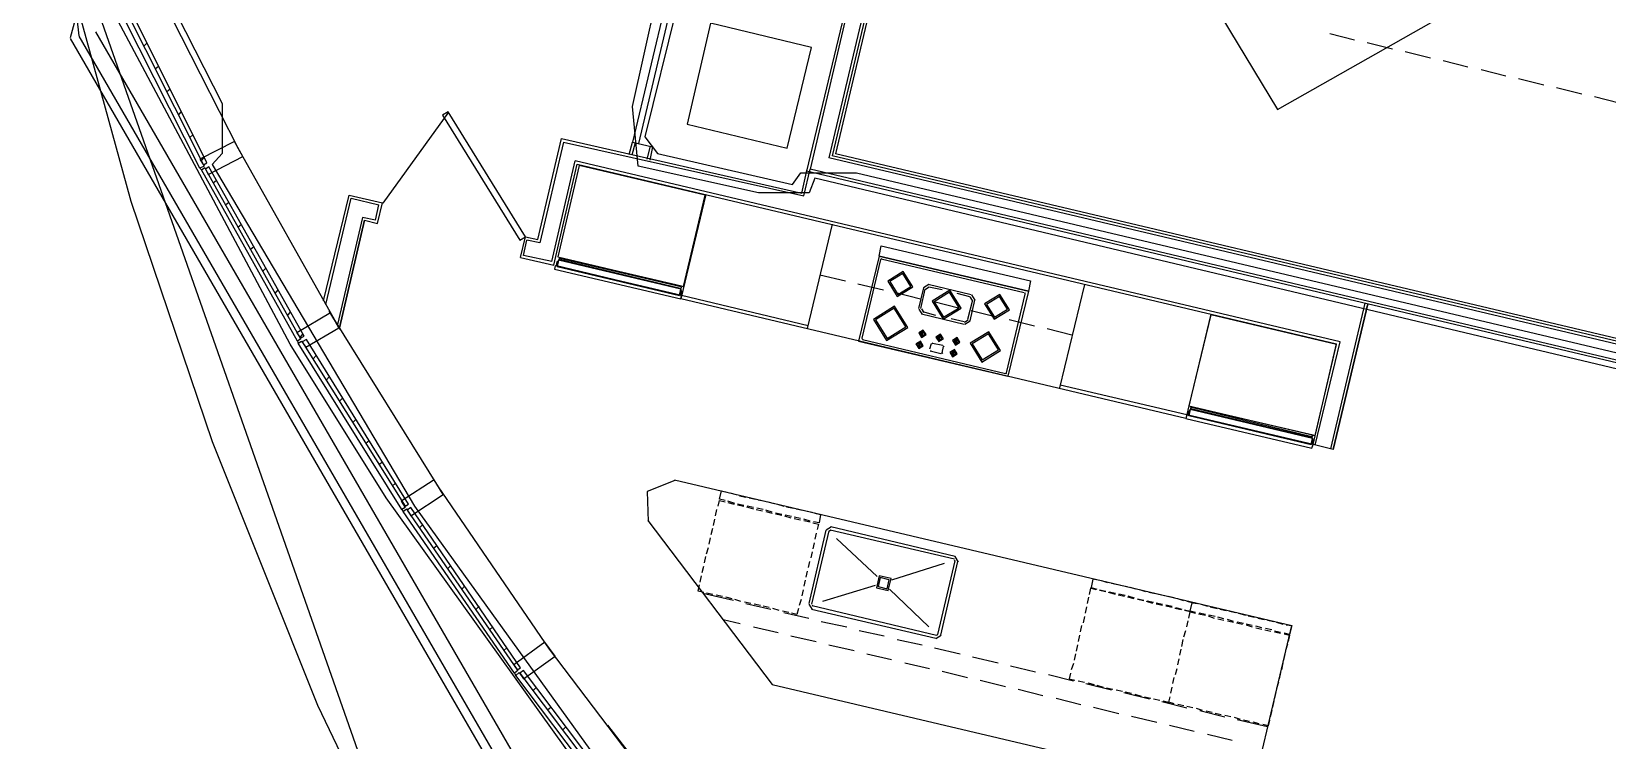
# Model space of a CAD drawing. Header units: feet. Extents: x -84 to 198, y -22 to 181.
# Drawn here: x 13.6 to 44.01, y 44.4 to 58.08 of the extents above; entities that cross this region are included whole.
import ezdxf

# ---------------------------------------------------------------- set-up
doc = ezdxf.new("R2010")
doc.units = ezdxf.units.FT
for name, color, linetype in [('A-AREA-COMUN', 252, 'CONTINUOUS'), ('A-AREA-UNIDAD', 30, 'CONTINUOUS'), ('A-LINEA', 7, 'CONTINUOUS')]:
    doc.layers.add(name, color=color, linetype=linetype)

msp = doc.modelspace()

# ---------------------------------------------------------------- linework, layer by layer
at = {"layer": 'A-AREA-COMUN'}
msp.add_lwpolyline([(26.048, 58.5244), (25.44, 56.0533), (25.68, 55.7333), (28.288, 55.1289), (28.448, 55.36), (29.52, 55.36), (54.528, 49.44)], dxfattribs=at)
at = {"layer": 'A-AREA-UNIDAD'}
for points in [[(25.12, 42.56), (20.448, 49.0844), (18.592, 52.0533), (15.168, 58.4889), (14.4, 60.8), (14.112, 60.8533), (13.872, 62.4), (14.368, 59.0044), (15.52, 54.8089), (17.088, 50.1689), (19.12, 45.0844), (21.728, 39.6444)], [(57.84, 44.32), (53.888, 45.2444), (53.84, 46.4), (54.48, 49.12), (28.72, 55.2533), (28.608, 54.9689), (27.632, 54.9689), (25.312, 55.4844), (25.2, 56.64), (25.888, 59.7333), (15.072, 62.1689), (16.048, 59.1289), (17.28, 56.6933), (17.28, 55.7333), (17.088, 55.52), (20.992, 48.9244), (25.44, 42.7556)]]:
    msp.add_lwpolyline(points, dxfattribs=at)
at = {"layer": 'A-LINEA'}
for p, q in [((21.0013, 82.226), (14.3466, 57.9612)), ((21.0013, 82.226), (14.3466, 57.9612)), ((13.7057, 65.515), (14.5141, 58.0023)), ((13.6029, 62.1415), (28.2487, 20.4037)), ((30.3467, 61.3644), (28.9867, 55.6444)), ((30.4, 61.3511), (29.0533, 55.6844)), ((30.4133, 61.2044), (29.12, 55.7244)), ((29.4667, 59.1778), (28.56, 55.3911)), ((29.5067, 59.1644), (28.6267, 55.4311)), ((17.6, 55.8178), (16.1333, 58.7111)), ((16.8533, 55.4444), (15.3867, 58.3511)), ((14.3494, 57.9517), (37.9821, 17.1107)), ((14.3494, 57.9517), (37.9821, 17.1107)), ((14.5169, 57.9962), (38.1042, 17.2337)), ((14.839, 58.0819), (38.339, 17.4703)), ((15.7733, 57.8044), (15.8267, 57.8578)), ((38.6533, 58.0444), (39.1333, 57.9244)), ((39.3733, 57.8711), (39.8667, 57.7511)), ((40.1067, 57.6978), (40.6, 57.5778)), ((40.84, 57.5244), (41.32, 57.4044)), ((15.9867, 57.3644), (16.0533, 57.4178)), ((41.5733, 57.3511), (42.0533, 57.2311)), ((42.2933, 57.1778), (42.7867, 57.0578)), ((16.2133, 56.9244), (16.28, 56.9778)), ((43.0267, 57.0044), (43.52, 56.8844)), ((43.76, 56.8311), (44.24, 56.7111)), ((16.44, 56.4711), (16.4933, 56.5378)), ((21.6516, 56.5287), (20.3828, 54.7701)), ((26.2533, 56.2978), (28.1867, 55.8311)), ((16.6533, 56.0311), (16.72, 56.0978)), ((23.3733, 54.0711), (23.8267, 56.0178)), ((23.8267, 56.0178), (28.4667, 54.9644)), ((16.88, 55.5911), (16.9333, 55.6578)), ((19.4533, 52.5111), (17.6, 55.8178)), ((23.8667, 55.9511), (23.4133, 54.0044)), ((23.8667, 55.9511), (28.5067, 54.9111)), ((25.1333, 55.7111), (25.2, 55.9511)), ((25.2533, 55.9378), (25.1867, 55.6978)), ((25.2, 55.9511), (25.5867, 55.8578)), ((25.48, 55.6178), (25.5467, 55.8711)), ((25.5867, 55.8578), (25.5333, 55.6044)), ((55.16, 49.5111), (29.0533, 55.6844)), ((55.2267, 49.5511), (29.12, 55.7244)), ((18.7333, 52.1111), (16.88, 55.4178)), ((23.64, 53.6444), (24.0933, 55.5911)), ((23.68, 53.5778), (24.1333, 55.5244)), ((23.68, 53.5778), (24.1333, 55.5244)), ((38.8533, 52.0978), (24.0933, 55.5911)), ((24.1333, 55.5244), (38.7867, 52.0578)), ((28.4667, 54.9644), (28.5733, 55.4311)), ((28.5067, 54.9111), (28.6267, 55.4311)), ((54.6667, 49.2044), (28.56, 55.3911)), ((54.7333, 49.2444), (28.6267, 55.4311)), ((55.0933, 49.4711), (28.9867, 55.6444)), ((17.1067, 55.1644), (17.1733, 55.2178)), ((17.3467, 54.7378), (17.4133, 54.7911)), ((19.24, 52.8844), (19.7333, 54.9244)), ((19.28, 52.8178), (19.7733, 54.8711)), ((19.7333, 54.9244), (20.3733, 54.7778)), ((19.7733, 54.8711), (20.3067, 54.7378)), ((20.28, 54.3778), (20.3733, 54.7778)), ((26.6133, 54.9378), (26.1333, 52.9244)), ((19.9867, 54.4978), (19.5067, 52.4311)), ((20.24, 54.4444), (19.9867, 54.4978)), ((20.0267, 54.4444), (20.28, 54.3778)), ((20.24, 54.4444), (20.3067, 54.7378)), ((17.5867, 54.3111), (17.6533, 54.3644)), ((29.0533, 54.3644), (28.5733, 52.3511)), ((17.8267, 53.8844), (17.8933, 53.9378)), ((23.04, 53.7244), (23.1333, 54.1244)), ((23.0933, 53.7644), (23.16, 54.0578)), ((23.1333, 54.1244), (23.3733, 54.0711)), ((23.4133, 54.0044), (23.16, 54.0578)), ((18.0667, 53.4578), (18.1333, 53.5244)), ((23.04, 53.7244), (23.68, 53.5778)), ((23.64, 53.6444), (23.0933, 53.7644)), ((26.12, 53.1244), (23.7867, 53.6844)), ((26.12, 53.1244), (23.7867, 53.6844)), ((23.8, 53.7111), (26.1333, 53.1644)), ((23.8, 53.7111), (26.1333, 53.1644)), ((29.96, 53.7511), (29.56, 52.1111)), ((29.9867, 53.6844), (29.6267, 52.1644)), ((29.96, 53.7511), (32.84, 53.0711)), ((30.0113, 53.6972), (29.9872, 53.6824)), ((30, 53.6978), (32.76, 53.0444)), ((28.8133, 53.3911), (29.3067, 53.2711)), ((18.3067, 53.0311), (18.36, 53.0978)), ((28.5867, 52.4044), (26.1467, 52.9911)), ((29.5467, 53.2178), (30.04, 53.0978)), ((30.28, 53.0444), (30.76, 52.9244)), ((30.8133, 53.1378), (30.72, 52.7378)), ((30.84, 53.1111), (30.76, 52.7378)), ((30.92, 53.2021), (30.8157, 53.1377)), ((30.9271, 53.1495), (30.8549, 53.1049)), ((31.7333, 53.0044), (30.9067, 53.2044)), ((31.1733, 53.0978), (30.92, 53.1511)), ((31.7067, 52.9644), (31.4667, 53.0311)), ((31.7584, 52.8906), (31.7138, 52.9628)), ((31.811, 52.8978), (31.7466, 53.0021)), ((32.7733, 53.0178), (32.4133, 51.4978)), ((32.84, 53.0711), (32.44, 51.4311)), ((32.7861, 53.0198), (32.7713, 53.0439)), ((33.92, 53.2044), (33.44, 51.2044)), ((18.5467, 52.6044), (18.6, 52.6711)), ((19.56, 52.3378), (19.3467, 52.6844)), ((30.7223, 52.7244), (30.7867, 52.6201)), ((31.6, 52.4311), (30.7733, 52.6311)), ((30.7749, 52.7316), (30.8195, 52.6594)), ((31.0533, 52.6044), (30.8, 52.6711)), ((31.0133, 52.8711), (31.4933, 52.7511)), ((31.76, 52.8978), (31.6667, 52.5244)), ((31.8, 52.8978), (31.7067, 52.4978)), ((31.7333, 52.6978), (32.2267, 52.5778)), ((39.3333, 52.8444), (38.6667, 50.0311)), ((21.4533, 49.2978), (19.4533, 52.5111)), ((31.6, 52.4844), (31.3467, 52.5378)), ((31.6062, 52.4727), (31.6784, 52.5173)), ((31.6134, 52.4334), (31.7177, 52.4978)), ((32.4667, 52.5244), (32.96, 52.4044)), ((33.2, 52.3511), (33.68, 52.2311)), ((20.7467, 48.8578), (18.7467, 52.0711)), ((18.7867, 52.1778), (18.84, 52.2444)), ((29.56, 52.1111), (32.44, 51.4311)), ((29.6272, 52.1624), (29.6421, 52.1383)), ((29.64, 52.1378), (32.4, 51.4844)), ((30.7333, 52.0711), (30.72, 51.9911)), ((30.7867, 52.2844), (30.7733, 52.2178)), ((30.96, 52.0578), (30.9333, 51.9511)), ((30.9979, 52.0706), (30.9739, 52.0557)), ((30.9867, 52.0711), (31.1867, 52.0311)), ((31.12, 52.2044), (31.0933, 52.1378)), ((31.1333, 52.2044), (31.12, 52.1244)), ((31.12, 52.2044), (31.12, 52.2044)), ((31.1733, 51.8844), (31.2, 52.0044)), ((31.2128, 51.9932), (31.1979, 52.0172)), ((31.44, 52.1244), (31.4133, 52.0578)), ((31.4533, 52.1244), (31.44, 52.0578)), ((31.44, 52.1244), (31.44, 52.1244)), ((38.3333, 50.1111), (38.7867, 52.0578)), ((38.3733, 50.0978), (38.8533, 52.0978)), ((19.04, 51.7644), (19.0933, 51.8311)), ((30.9467, 51.9244), (31.1467, 51.8711)), ((30.9472, 51.9357), (30.9621, 51.9116)), ((31.1621, 51.8716), (31.1861, 51.8865)), ((31.3867, 51.9111), (31.3733, 51.8444)), ((31.4, 51.9111), (31.3867, 51.8311)), ((31.4, 51.9111), (31.4, 51.9111)), ((19.2933, 51.3644), (19.3467, 51.4178)), ((32.4021, 51.485), (32.4261, 51.4998)), ((35.8933, 50.6844), (33.4533, 51.2578)), ((19.5467, 50.9511), (19.6, 51.0044)), ((38.3067, 50.2444), (35.9733, 50.8044)), ((38.3067, 50.2444), (35.9733, 50.8044)), ((35.9867, 50.8311), (38.3067, 50.2711)), ((35.9867, 50.8311), (38.3067, 50.2711)), ((19.8, 50.5378), (19.8667, 50.6044)), ((20.0533, 50.1378), (20.12, 50.1911)), ((38.72, 50.0178), (38.3333, 50.1111)), ((20.3067, 49.7244), (20.3733, 49.7778)), ((20.56, 49.3111), (20.6267, 49.3644)), ((23.6, 46.1644), (21.4533, 49.2978)), ((26.0133, 49.4311), (37.92, 46.6178)), ((27.1733, 48.9778), (27.04, 49.0178)), ((27.04, 48.9911), (27.16, 48.9644)), ((27.08, 49.1778), (27.2, 49.1511)), ((27.3467, 48.9378), (27.2267, 48.9644)), ((27.2667, 49.1244), (27.3867, 49.0978)), ((27.4533, 49.0844), (27.5733, 49.0578)), ((27.6267, 49.0444), (27.76, 49.0178)), ((27.8133, 49.0044), (27.9333, 48.9778)), ((28, 48.9644), (28.12, 48.9244)), ((22.92, 45.6978), (20.7733, 48.8178)), ((26.76, 48.5511), (26.7867, 48.6711)), ((26.8, 48.7378), (26.8267, 48.8578)), ((27.2267, 48.9511), (27.3467, 48.9244)), ((27.4, 48.9111), (27.5333, 48.8711)), ((27.5333, 48.8978), (27.4133, 48.9244)), ((27.5867, 48.8578), (27.7067, 48.8311)), ((27.72, 48.8578), (27.6, 48.8844)), ((27.8933, 48.8044), (27.7733, 48.8444)), ((27.7733, 48.8178), (27.8933, 48.7911)), ((28.08, 48.7644), (27.96, 48.7911)), ((27.96, 48.7778), (28.08, 48.7511)), ((28.1333, 48.7378), (28.2533, 48.6978)), ((28.2667, 48.7244), (28.1467, 48.7511)), ((28.1733, 48.9111), (28.3067, 48.8844)), ((28.44, 48.6844), (28.32, 48.7111)), ((28.32, 48.6844), (28.44, 48.6578)), ((28.36, 48.8711), (28.48, 48.8444)), ((28.6267, 48.6311), (28.5067, 48.6711)), ((28.5467, 48.8311), (28.6667, 48.8044)), ((21.0933, 48.5111), (21.1467, 48.5644)), ((25.4933, 48.6444), (27.8933, 45.4844)), ((26.72, 48.3778), (26.7467, 48.4978)), ((28.5067, 48.6444), (28.6267, 48.6178)), ((28.9333, 48.4578), (28.6, 47.0444)), ((28.9867, 48.4444), (28.6533, 47.0311)), ((28.8, 48.6044), (28.6933, 48.6178)), ((28.7467, 48.4044), (28.72, 48.2844)), ((29.04, 48.5221), (28.9357, 48.4577)), ((29.0246, 48.4572), (29.0005, 48.4424)), ((31.4133, 47.8978), (29.0133, 48.4578)), ((31.4267, 47.9511), (29.0267, 48.5244)), ((21.36, 48.1111), (21.4267, 48.1644)), ((26.6267, 48.0044), (26.6667, 48.1244)), ((26.68, 48.1911), (26.7067, 48.3111)), ((28.7067, 48.2178), (28.68, 48.0978)), ((29.92, 47.5644), (29.1333, 48.2978)), ((21.6267, 47.7111), (21.6933, 47.7778)), ((26.5467, 47.6444), (26.5733, 47.7644)), ((26.5867, 47.8311), (26.6133, 47.9511)), ((28.6133, 47.8578), (28.5867, 47.7378)), ((28.6667, 48.0444), (28.64, 47.9244)), ((31.2133, 47.8178), (30.2, 47.4978)), ((31.0933, 46.4444), (31.4267, 47.8711)), ((31.1467, 46.4311), (31.48, 47.8578)), ((31.4261, 47.8598), (31.4113, 47.8839)), ((31.491, 47.8445), (31.4266, 47.9488)), ((26.5067, 47.4578), (26.5333, 47.5778)), ((28.5333, 47.4978), (28.5067, 47.3778)), ((28.5733, 47.6711), (28.5467, 47.5511)), ((34.3733, 47.4444), (34.2533, 47.4844)), ((21.9067, 47.3244), (21.96, 47.3778)), ((26.56, 47.2444), (27.1467, 47.1111)), ((26.7467, 47.2178), (26.6267, 47.2444)), ((26.9333, 47.1778), (26.8133, 47.2044)), ((27.12, 47.1378), (27, 47.1644)), ((28.4933, 47.3111), (28.4667, 47.1911)), ((29.88, 47.3911), (28.8667, 47.0844)), ((30.92, 46.5911), (30.16, 47.3244)), ((34, 47.1644), (33.9733, 47.0444)), ((34.0533, 47.3511), (34.16, 47.3244)), ((34.2133, 47.3111), (34.3333, 47.2844)), ((34.3333, 47.2711), (34.2133, 47.2978)), ((34.52, 47.2178), (34.3867, 47.2578)), ((34.4, 47.2711), (34.52, 47.2444)), ((34.56, 47.4044), (34.44, 47.4311)), ((34.6933, 47.1778), (34.5733, 47.2044)), ((34.5867, 47.2311), (34.7067, 47.2044)), ((34.7467, 47.3644), (34.6133, 47.3911)), ((34.76, 47.1911), (34.88, 47.1511)), ((34.88, 47.1378), (34.76, 47.1644)), ((34.92, 47.3244), (34.8, 47.3511)), ((34.9467, 47.1378), (35.0667, 47.1111)), ((35.1067, 47.2711), (34.9867, 47.3111)), ((35.2933, 47.2311), (35.16, 47.2578)), ((35.4667, 47.1911), (35.3467, 47.2178)), ((35.6533, 47.1511), (35.5333, 47.1778)), ((35.84, 47.0978), (35.72, 47.1378)), ((22.1733, 46.9244), (22.24, 46.9911)), ((27.2933, 47.0844), (27.1733, 47.1244)), ((27.48, 47.0444), (27.36, 47.0711)), ((27.3867, 47.0444), (27.8667, 46.9378)), ((27.6667, 47.0044), (27.5467, 47.0311)), ((27.84, 46.9644), (27.72, 46.9911)), ((28.0267, 46.9111), (27.9067, 46.9511)), ((28.2133, 46.8711), (28.0933, 46.8978)), ((28.12, 46.8711), (28.6, 46.7644)), ((28.3733, 46.8311), (28.2667, 46.8578)), ((28.4, 46.9511), (28.3733, 46.8311)), ((28.4533, 47.1244), (28.4133, 47.0044)), ((28.6023, 47.0311), (28.6667, 46.9268)), ((28.6533, 46.9378), (31.0533, 46.3778)), ((28.6667, 47.0044), (31.0667, 46.4311)), ((28.6672, 47.0157), (28.6821, 46.9916)), ((33.96, 46.9778), (33.9333, 46.8578)), ((35.0667, 47.0978), (34.9467, 47.1244)), ((35.24, 47.0444), (35.12, 47.0844)), ((35.1333, 47.0978), (35.2533, 47.0711)), ((35.3067, 47.0578), (35.4267, 47.0311)), ((35.4267, 47.0044), (35.3067, 47.0311)), ((35.4933, 47.0178), (35.6133, 46.9911)), ((35.6133, 46.9644), (35.4933, 46.9911)), ((35.7867, 46.9244), (35.6667, 46.9511)), ((35.68, 46.9644), (35.8, 46.9378)), ((36.12, 46.8444), (36.2533, 46.8178)), ((36.2533, 46.8311), (36.1333, 46.8578)), ((36.1733, 47.0311), (36.2933, 46.9911)), ((36.3467, 46.9778), (36.48, 46.9511)), ((36.5333, 46.9378), (36.6533, 46.9111)), ((36.72, 46.8978), (36.84, 46.8711)), ((36.8933, 46.8578), (37.0267, 46.8178)), ((22.44, 46.5378), (22.5067, 46.5911)), ((26.9467, 46.7378), (27.28, 46.6578)), ((27.5333, 46.5911), (28.0133, 46.4844)), ((28.84, 46.6978), (29.3333, 46.5911)), ((33.8667, 46.6178), (33.84, 46.4978)), ((33.92, 46.7911), (33.8933, 46.6711)), ((35.8933, 46.5911), (35.92, 46.7111)), ((35.8933, 46.5911), (35.92, 46.7111)), ((36.3067, 46.8044), (36.4267, 46.7644)), ((36.44, 46.7911), (36.32, 46.8178)), ((36.6133, 46.7511), (36.4933, 46.7778)), ((36.4933, 46.7511), (36.6133, 46.7244)), ((36.8, 46.6978), (36.68, 46.7378)), ((36.68, 46.7111), (36.8, 46.6844)), ((36.8533, 46.6711), (36.9733, 46.6444)), ((36.9867, 46.6578), (36.8667, 46.6844)), ((36.8667, 42.1778), (37.92, 46.6178)), ((37.16, 46.6178), (37.04, 46.6444)), ((37.04, 46.6311), (37.16, 46.5911)), ((37.08, 46.8044), (37.2, 46.7778)), ((37.3467, 46.5778), (37.2267, 46.6044)), ((37.2267, 46.5778), (37.3467, 46.5511)), ((37.2667, 46.7644), (37.3867, 46.7378)), ((37.4, 46.5378), (37.52, 46.5111)), ((37.5333, 46.5378), (37.4133, 46.5644)), ((37.4533, 46.7244), (37.5733, 46.6978)), ((37.6267, 46.6844), (37.7467, 46.6444)), ((28.2533, 46.4178), (28.7467, 46.3111)), ((28.9867, 46.2444), (29.48, 46.1378)), ((29.5733, 46.5244), (30.0533, 46.4178)), ((30.3067, 46.3511), (30.7867, 46.2444)), ((31.0534, 46.3668), (31.1577, 46.4312)), ((31.0687, 46.4316), (31.0928, 46.4465)), ((33.7867, 46.2444), (33.76, 46.1244)), ((33.8267, 46.4311), (33.8, 46.3111)), ((35.8, 46.2178), (35.8267, 46.3511)), ((35.8, 46.2178), (35.8267, 46.3511)), ((35.84, 46.4044), (35.88, 46.5244)), ((35.84, 46.4044), (35.88, 46.5244)), ((37.7067, 46.4844), (37.5867, 46.5111)), ((37.5867, 46.4978), (37.7067, 46.4711)), ((37.88, 46.4444), (37.7733, 46.4711)), ((37.84, 46.2578), (37.8, 46.1378)), ((22.72, 46.1378), (22.7733, 46.1911)), ((25.8933, 43.1378), (23.6, 46.1644)), ((29.72, 46.0711), (30.2, 45.9644)), ((31.0267, 46.1911), (31.52, 46.0711)), ((31.76, 46.0178), (32.2533, 45.8978)), ((33.7467, 46.0711), (33.72, 45.9511)), ((35.72, 45.8578), (35.7467, 45.9778)), ((35.72, 45.8578), (35.7467, 45.9778)), ((35.76, 46.0444), (35.7867, 46.1644)), ((35.76, 46.0444), (35.7867, 46.1644)), ((37.7867, 46.0711), (37.76, 45.9511)), ((25.2267, 42.6444), (22.9467, 45.6578)), ((30.4533, 45.8978), (30.9333, 45.7911)), ((31.1733, 45.7378), (31.6667, 45.6178)), ((32.4933, 45.8444), (32.9733, 45.7244)), ((33.2267, 45.6711), (33.7067, 45.5511)), ((33.6533, 45.6978), (33.6267, 45.5911)), ((33.7067, 45.8844), (33.6667, 45.7644)), ((35.6267, 45.4978), (35.6533, 45.6178)), ((35.6267, 45.4978), (35.6533, 45.6178)), ((35.68, 45.6711), (35.7067, 45.7911)), ((35.68, 45.6711), (35.7067, 45.7911)), ((37.7067, 45.7111), (37.68, 45.5911)), ((37.7467, 45.8978), (37.72, 45.7644)), ((23.28, 45.3644), (23.3333, 45.4178)), ((27.8933, 45.4844), (33.8667, 44.0711)), ((31.9067, 45.5644), (32.4, 45.4444)), ((32.64, 45.3911), (33.12, 45.2711)), ((33.6267, 45.5911), (33.7333, 45.5644)), ((33.8, 45.5511), (33.92, 45.5244)), ((33.9467, 45.4978), (34.44, 45.3778)), ((33.9867, 45.5111), (34.1067, 45.4844)), ((34.16, 45.4711), (34.28, 45.4311)), ((34.3467, 45.4178), (34.4667, 45.3911)), ((34.5333, 45.3778), (34.6533, 45.3511)), ((34.68, 45.3244), (35.1733, 45.2044)), ((34.7067, 45.3378), (34.8267, 45.3111)), ((35.5867, 45.3111), (35.6133, 45.4311)), ((35.5867, 45.3111), (35.6133, 45.4311)), ((37.6133, 45.3378), (37.5867, 45.2178)), ((37.6667, 45.5244), (37.6267, 45.4044)), ((23.56, 44.9911), (23.6267, 45.0444)), ((33.3733, 45.2178), (33.8533, 45.0978)), ((34.0933, 45.0444), (34.5867, 44.9244)), ((34.8933, 45.2978), (35.0133, 45.2578)), ((35.08, 45.2444), (35.2, 45.2178)), ((35.2533, 45.2044), (35.3733, 45.1778)), ((35.4133, 45.1511), (35.8933, 45.0311)), ((35.84, 45.0711), (35.72, 45.0978)), ((36.0133, 45.0311), (35.8933, 45.0578)), ((36.2, 44.9778), (36.08, 45.0178)), ((37.5733, 45.1644), (37.5467, 45.0444)), ((34.8267, 44.8711), (35.32, 44.7511)), ((36.1467, 44.9778), (36.6267, 44.8578)), ((36.3867, 44.9378), (36.2667, 44.9644)), ((36.56, 44.8978), (36.44, 44.9244)), ((36.7467, 44.8578), (36.6267, 44.8844)), ((36.9333, 44.8044), (36.8133, 44.8444)), ((36.8667, 44.8044), (37.4533, 44.6711)), ((37.1067, 44.7644), (36.9867, 44.7911)), ((37.2933, 44.7244), (37.1733, 44.7511)), ((37.4667, 44.6844), (37.36, 44.7111)), ((37.4933, 44.7911), (37.4667, 44.6844)), ((37.5333, 44.9778), (37.5067, 44.8578)), ((23.8533, 44.6044), (23.9067, 44.6578)), ((24.72, 44.6978), (25.1067, 44.1911)), ((35.56, 44.6978), (36.04, 44.5778)), ((36.2933, 44.5244), (36.7733, 44.4044))]:
    msp.add_line(p, q, dxfattribs=at)
for points in [[(35.4808, 60.1669), (37.6436, 56.5825), (41.2955, 58.6479)], [(16.9867, 55.5511), (15.32, 58.8978), (15.24, 58.8578), (16.92, 55.5111), (16.9867, 55.5511)], [(25.32, 55.9244), (25.9733, 58.6711), (25.8533, 58.7111), (25.2, 55.9511), (25.32, 55.9244)], [(28.1867, 55.8311), (28.6533, 57.7778), (26.7067, 58.2444), (26.2533, 56.2978)], [(23.1333, 54.1244), (21.64, 56.5378), (21.5333, 56.4711), (23.0267, 54.0578), (23.1333, 54.1244)], [(16.8533, 55.6178), (16.9333, 55.4844), (16.8533, 55.4444), (16.88, 55.4178), (16.9467, 55.4578), (17.0133, 55.3244), (17.68, 55.6711), (17.52, 55.9644), (16.8533, 55.6178)], [(18.8667, 52.2044), (17.0267, 55.4711), (16.96, 55.4311), (18.7867, 52.1644), (18.8667, 52.2044)], [(23.76, 53.7378), (26.1867, 53.1644), (26.6, 54.9244), (24.1733, 55.4978), (23.76, 53.7378)], [(20.0267, 54.4444), (19.5467, 52.3644), (20.0267, 54.4444)], [(30, 53.9511), (32.88, 53.2711), (32.84, 53.0711), (29.96, 53.7511), (30, 53.9511)], [(26.1333, 52.9244), (26.1467, 52.9911), (23.7067, 53.5644), (23.6933, 53.4978), (26.1333, 52.9244)], [(26.1333, 52.9244), (26.1467, 52.9911), (23.7067, 53.5644), (23.6933, 53.4978), (26.1333, 52.9244)], [(23.7333, 53.5644), (23.7467, 53.6444), (23.7733, 53.6444), (23.7733, 53.6711), (23.7867, 53.6844), (23.7867, 53.6978), (23.8, 53.7111), (23.8, 53.7244), (26.1467, 53.1778), (26.1467, 53.1644), (26.1333, 53.1644), (26.1467, 53.1378), (26.12, 53.1244), (26.1333, 53.1111), (26.1333, 53.0978), (26.1467, 53.0711), (26.12, 52.9911), (23.7333, 53.5644)], [(23.7333, 53.5644), (23.7467, 53.6444), (23.7733, 53.6444), (23.7733, 53.6711), (23.7867, 53.6844), (23.7867, 53.6978), (23.8, 53.7111), (23.8, 53.7244), (26.1467, 53.1778), (26.1467, 53.1644), (26.1333, 53.1644), (26.1467, 53.1378), (26.12, 53.1244), (26.1333, 53.1111), (26.1333, 53.0978), (26.1467, 53.0711), (26.12, 52.9911), (23.7333, 53.5644)], [(26.1067, 52.9911), (26.1333, 53.1111), (23.7733, 53.6711), (23.7467, 53.5511), (26.1067, 52.9911)], [(26.1067, 52.9911), (26.1333, 53.1111), (23.7733, 53.6711), (23.7467, 53.5511), (26.1067, 52.9911)], [(30.1266, 53.2679), (30.3099, 52.9711), (30.6067, 53.1543), (30.4235, 53.4512), (30.1266, 53.2679)], [(30.1656, 53.2587), (30.3191, 53.01), (30.5678, 53.1635), (30.4142, 53.4122), (30.1656, 53.2587)], [(36.36, 52.6311), (35.88, 50.6178), (26.1333, 52.9244)], [(30.981, 52.8771), (31.194, 52.5321), (31.539, 52.7451), (31.326, 53.0901), (30.981, 52.8771)], [(31.02, 52.8679), (31.2032, 52.5711), (31.5, 52.7543), (31.3168, 53.0512), (31.02, 52.8679)], [(31.9933, 52.8279), (32.1765, 52.5311), (32.4734, 52.7143), (32.2901, 53.0112), (31.9933, 52.8279)], [(32.0322, 52.8187), (32.1858, 52.57), (32.4344, 52.7235), (32.2809, 52.9722), (32.0322, 52.8187)], [(18.72, 52.2711), (18.8, 52.1511), (18.7333, 52.1111), (18.7467, 52.0711), (18.8133, 52.1111), (18.8933, 51.9911), (19.5333, 52.3644), (19.3733, 52.6578), (18.72, 52.2711)], [(29.8491, 52.5294), (30.1017, 52.1202), (30.5109, 52.3728), (30.2583, 52.782), (29.8491, 52.5294)], [(29.8881, 52.5202), (30.1109, 52.1592), (30.4719, 52.382), (30.2491, 52.7431), (29.8881, 52.5202)], [(35.9333, 50.8578), (38.3733, 50.2844), (38.7867, 52.0444), (36.36, 52.6178), (35.9333, 50.8578)], [(39.3867, 52.8311), (38.72, 50.0178), (39.3867, 52.8311)], [(30.722, 52.268), (30.7765, 52.1797), (30.8647, 52.2342), (30.8102, 52.3225), (30.722, 52.268)], [(20.88, 48.9644), (18.9067, 52.1378), (18.8267, 52.0978), (20.8133, 48.9244), (20.88, 48.9644)], [(30.6686, 52.0547), (30.7231, 51.9664), (30.8114, 52.0209), (30.7569, 52.1091), (30.6686, 52.0547)], [(30.6946, 52.0485), (30.7293, 51.9924), (30.7854, 52.027), (30.7507, 52.0832), (30.6946, 52.0485)], [(30.7467, 52.0578), (30.7467, 52.0578), (30.7333, 51.9911)], [(30.7479, 52.2619), (30.7826, 52.2057), (30.8387, 52.2404), (30.8041, 52.2965), (30.7479, 52.2619)], [(30.7867, 52.2044), (30.8, 52.2844), (30.8, 52.2844)], [(31.0553, 52.188), (31.1098, 52.0997), (31.198, 52.1542), (31.1435, 52.2425), (31.0553, 52.188)], [(31.0813, 52.1819), (31.1159, 52.1257), (31.1721, 52.1604), (31.1374, 52.2165), (31.0813, 52.1819)], [(31.3753, 52.1213), (31.4298, 52.0331), (31.518, 52.0876), (31.4635, 52.1758), (31.3753, 52.1213)], [(31.4013, 52.1152), (31.4359, 52.059), (31.4921, 52.0937), (31.4574, 52.1499), (31.4013, 52.1152)], [(31.7147, 52.0668), (31.9376, 51.7058), (32.2986, 51.9287), (32.0757, 52.2897), (31.7147, 52.0668)], [(31.7537, 52.0576), (31.9468, 51.7448), (32.2597, 51.9379), (32.0665, 52.2508), (31.7537, 52.0576)], [(31.322, 51.8947), (31.3765, 51.8064), (31.4647, 51.8609), (31.4102, 51.9491), (31.322, 51.8947)], [(31.3479, 51.8885), (31.3826, 51.8324), (31.4387, 51.867), (31.4041, 51.9232), (31.3479, 51.8885)], [(35.92, 50.6711), (35.9333, 50.7511), (35.9467, 50.7644), (35.96, 50.7911), (35.9733, 50.8044), (35.9733, 50.8178), (35.9867, 50.8311), (35.9733, 50.8444), (38.3333, 50.2978), (38.3333, 50.2844), (38.3067, 50.2711), (38.32, 50.2578), (38.3067, 50.2444), (38.32, 50.2311), (38.32, 50.2044), (38.3333, 50.1911), (38.3067, 50.1111), (35.92, 50.6711)], [(35.92, 50.6711), (35.9333, 50.7511), (35.9467, 50.7644), (35.96, 50.7911), (35.9733, 50.8044), (35.9733, 50.8178), (35.9867, 50.8311), (35.9733, 50.8444), (38.3333, 50.2978), (38.3333, 50.2844), (38.3067, 50.2711), (38.32, 50.2578), (38.3067, 50.2444), (38.32, 50.2311), (38.32, 50.2044), (38.3333, 50.1911), (38.3067, 50.1111), (35.92, 50.6711)], [(38.2933, 50.1111), (38.32, 50.2311), (35.96, 50.7911), (35.9333, 50.6711), (38.2933, 50.1111)], [(38.2933, 50.1111), (38.32, 50.2311), (35.96, 50.7911), (35.9333, 50.6711), (38.2933, 50.1111)], [(38.3067, 50.0444), (38.3333, 50.1111), (35.8933, 50.6844), (35.88, 50.6178), (38.3067, 50.0444)], [(38.3067, 50.0444), (38.3333, 50.1111), (35.8933, 50.6844), (35.88, 50.6178), (38.3067, 50.0444)], [(20.7333, 49.0178), (20.8133, 48.8978), (20.7467, 48.8578), (20.7733, 48.8178), (20.84, 48.8711), (20.92, 48.7378), (21.5467, 49.1511), (21.3733, 49.4311), (20.7333, 49.0178)], [(26.0151, 49.4177), (25.4811, 49.2041), (25.5013, 48.6294)], [(26.8533, 48.9244), (26.88, 49.0311), (26.9867, 49.0044)], [(26.9867, 49.0311), (26.88, 49.0578), (26.92, 49.2178), (27.0267, 49.1911)], [(23.04, 45.8044), (20.92, 48.8978), (20.8533, 48.8444), (22.9733, 45.7644), (23.04, 45.8044)], [(28.72, 48.7911), (28.8267, 48.7644), (28.8, 48.6044)], [(28.68, 48.6044), (28.7867, 48.5778), (28.76, 48.4711)], [(29.9591, 47.5796), (29.9048, 47.3502), (30.1342, 47.296), (30.1885, 47.5253), (29.9591, 47.5796)], [(29.9801, 47.5456), (29.9389, 47.3712), (30.1132, 47.33), (30.1544, 47.5043), (29.9801, 47.5456)], [(34.1867, 47.4978), (34.08, 47.5111), (34.0533, 47.3511)], [(26.5733, 47.2578), (26.4667, 47.2844), (26.4933, 47.4044)], [(34.1467, 47.3111), (34.04, 47.3378), (34.0133, 47.2178)], [(35.8533, 46.9244), (35.96, 46.8978), (36, 47.0578), (35.8933, 47.0844)], [(35.9333, 46.7644), (35.96, 46.8844), (35.8533, 46.9111)], [(35.9333, 46.7644), (35.96, 46.8844), (36.0667, 46.8578)], [(36.0667, 46.8711), (35.96, 46.8978), (36, 47.0578), (36.1067, 47.0444)], [(37.8133, 46.6311), (37.92, 46.6178), (37.88, 46.4444)], [(22.9067, 45.8578), (22.9867, 45.7511), (22.92, 45.6978), (22.9467, 45.6578), (23.0133, 45.7111), (23.0933, 45.5911), (23.7067, 46.0311), (23.5067, 46.2978), (22.9067, 45.8578)], [(37.7733, 46.4578), (37.88, 46.4311), (37.8533, 46.3111)], [(25.2933, 42.7244), (25.3467, 42.7644), (23.0933, 45.7511), (23.0267, 45.6978), (25.28, 42.7111), (25.3467, 42.7644)], [(35.44, 45.1644), (35.5467, 45.1378), (35.5733, 45.2444)], [(35.6533, 45.1111), (35.5467, 45.1378), (35.5733, 45.2444)]]:
    msp.add_lwpolyline(points, dxfattribs=at)

doc.saveas('drawing.dxf')
